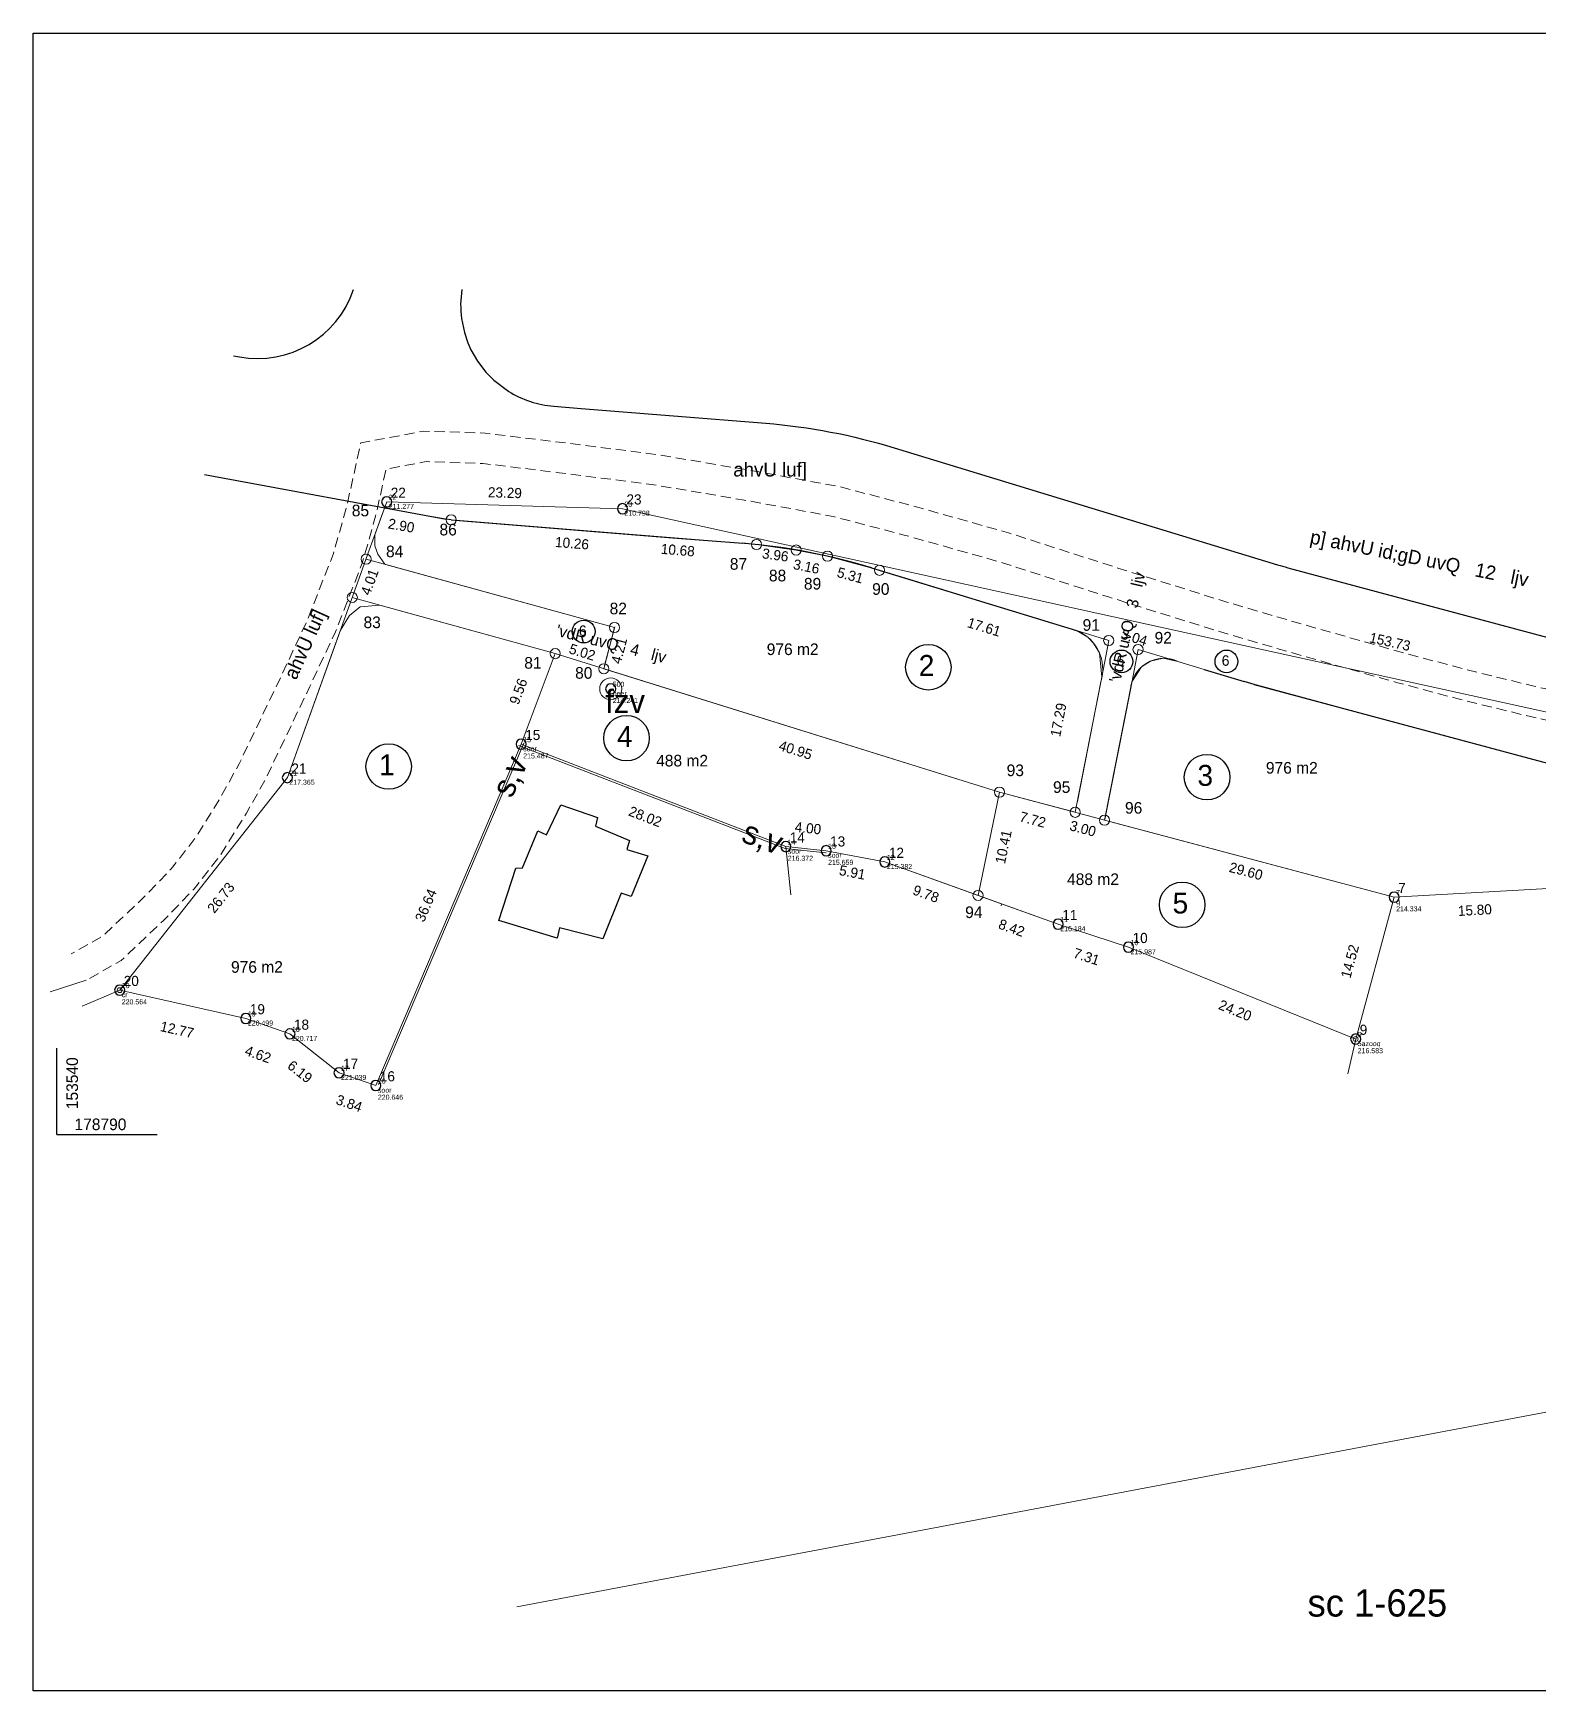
# Model space of a CAD drawing. Header units: metres. Extents: x 153538 to 153800, y 178735 to 178899.
# Drawn here: x 153537.7 to 153686.4, y 178735 to 178898.8 of the extents above; entities that cross this region are included whole.
import ezdxf

# ---------------------------------------------------------------- set-up
doc = ezdxf.new("R2010")
doc.units = ezdxf.units.M
doc.linetypes.add('HIDDEN', pattern=[0.375, 0.25, -0.125])
doc.layers.get('0').update_dxf_attribs({"linetype": 'CONTINUOUS'})
doc.layers.get('Defpoints').update_dxf_attribs({"linetype": 'CONTINUOUS'})
for name, color, linetype in [('1-roadprposed', 6, 'CONTINUOUS'), ('5azooq', 7, 'CONTINUOUS'), ('beer', 7, 'CONTINUOUS'), ('cr', 7, 'CONTINUOUS'), ('DIM', 12, 'CONTINUOUS'), ('DIMEN', 1, 'CONTINUOUS'), ('H1', 4, 'CONTINUOUS'), ('HATCH', 3, 'CONTINUOUS'), ('LAND', 7, 'CONTINUOUS'), ('Layer1', 4, 'CONTINUOUS'), ('Point_Names', 7, 'CONTINUOUS'), ('q', 7, 'CONTINUOUS'), ('soor', 7, 'CONTINUOUS'), ('TEXT', 6, 'CONTINUOUS')]:
    doc.layers.add(name, color=color, linetype=linetype)
doc.styles.add('ARAB4', font='arab4.shx')
doc.styles.add('MONOTEXT', font='txt')
doc.dimstyles.new('250', dxfattribs={"dimtxt": 1, "dimasz": 0.18, "dimexe": 0.18, "dimexo": 0.0625, "dimgap": 0.09, "dimtad": 0, "dimzin": 0, "dimdsep": 46, "dimtxsty": 'Standard', "dimcen": 0.09, "dimse1": 1, "dimse2": 1, "dimsd1": 1, "dimsd2": 1, "dimclrt": 2, "dimazin": 0, "dimtfac": 1, "dimtofl": 0, "dimtmove": 0, "dimatfit": 3, "dimfxl": 1, "dimtolj": 1, "dimtzin": 0, "dimarcsym": 0})

# ---------------------------------------------------------------- blocks, each defined once
blk = doc.blocks.new('CIRCLE', base_point=(100, 100))
at = {"color": 0}
for start, end in [(90, 270), (270, 90)]:
    blk.add_arc((100, 100), 100, start, end, dxfattribs=at)
at = {"flags": 1}
for tag in ['NAME', 'FEATURE_CODE']:
    blk.add_attdef(tag, (0, 0), '', height=1, dxfattribs=at)
blk = doc.blocks.new('*D4')
at = {"layer": 'Defpoints', "color": 0, "lineweight": 0, "transparency": 16777216}
for p in [(153672.1, 178813.43, 214.33), (153687.87, 178814.31, 214.33), (153672.2, 178811.71)]:
    blk.add_point(p, dxfattribs=at)
at = {"layer": 'DIM', "color": 2, "lineweight": 0, "transparency": 16777216, "insert": (153680.08, 178812.15), "char_height": 1, "attachment_point": 5, "rotation": 3.197}
blk.add_mtext('\\A1;15.80', dxfattribs=at)
blk = doc.blocks.new('*D5')
at = {"layer": 'Defpoints', "color": 0, "lineweight": 0, "transparency": 16777216}
for p in [(153643.17, 178819.79), (153643.5, 178821.04, 214.33), (153672.1, 178813.43, 214.33)]:
    blk.add_point(p, dxfattribs=at)
at = {"layer": 'DIM', "color": 2, "lineweight": 0, "transparency": 16777216, "insert": (153657.47, 178815.99), "char_height": 1, "attachment_point": 5, "rotation": 345.1051}
blk.add_mtext('\\A1;29.60', dxfattribs=at)
blk = doc.blocks.new('*D6')
at = {"layer": 'Defpoints', "color": 0, "lineweight": 0, "transparency": 16777216}
for p in [(153640.6, 178821.81), (153640.25, 178820.49), (153643.5, 178821.04, 214.33)]:
    blk.add_point(p, dxfattribs=at)
at = {"layer": 'DIM', "color": 2, "lineweight": 0, "transparency": 16777216, "insert": (153641.36, 178820.2), "char_height": 1, "attachment_point": 5, "rotation": 345.1051}
blk.add_mtext('\\A1;3.00', dxfattribs=at)
blk = doc.blocks.new('*D7')
at = {"layer": 'Defpoints', "color": 0, "lineweight": 0, "transparency": 16777216}
for p in [(153633.13, 178823.8), (153632.67, 178822.09), (153640.6, 178821.81)]:
    blk.add_point(p, dxfattribs=at)
at = {"layer": 'DIM', "color": 2, "lineweight": 0, "transparency": 16777216, "insert": (153636.41, 178821.09), "char_height": 1, "attachment_point": 5, "rotation": 345.1051}
blk.add_mtext('\\A1;7.72', dxfattribs=at)
blk = doc.blocks.new('*D8')
at = {"layer": 'Defpoints', "color": 0, "lineweight": 0, "transparency": 16777216}
for p in [(153645.87, 178808.48, 216.58), (153668.31, 178799.42, 216.58), (153667.62, 178797.71)]:
    blk.add_point(p, dxfattribs=at)
at = {"layer": 'DIM', "color": 2, "lineweight": 0, "transparency": 16777216, "insert": (153656.4, 178802.24), "char_height": 1, "attachment_point": 5, "rotation": 337.997}
blk.add_mtext('\\A1;24.20', dxfattribs=at)
blk = doc.blocks.new('*D9')
at = {"layer": 'Defpoints', "color": 0, "lineweight": 0, "transparency": 16777216}
for p in [(153672.1, 178813.43, 216.58), (153665.84, 178800.09), (153668.31, 178799.42, 216.58)]:
    blk.add_point(p, dxfattribs=at)
at = {"layer": 'DIM', "color": 2, "lineweight": 0, "transparency": 16777216, "insert": (153667.74, 178807.09), "char_height": 1, "attachment_point": 5, "rotation": 74.8402}
blk.add_mtext('\\A1;14.52', dxfattribs=at)
blk = doc.blocks.new('*D10')
at = {"layer": 'Defpoints', "color": 0, "lineweight": 0, "transparency": 16777216}
for p in [(153638.93, 178810.76, 216.58), (153638.25, 178808.69), (153645.87, 178808.48, 216.58)]:
    blk.add_point(p, dxfattribs=at)
at = {"layer": 'DIM', "color": 2, "lineweight": 0, "transparency": 16777216, "insert": (153641.72, 178807.55), "char_height": 1, "attachment_point": 5, "rotation": 341.8269}
blk.add_mtext('\\A1;7.31', dxfattribs=at)
blk = doc.blocks.new('*D11')
at = {"layer": 'Defpoints', "color": 0, "lineweight": 0, "transparency": 16777216}
for p in [(153631, 178813.61, 216.58), (153630.36, 178811.81), (153638.93, 178810.76, 216.58)]:
    blk.add_point(p, dxfattribs=at)
at = {"layer": 'DIM', "color": 2, "lineweight": 0, "transparency": 16777216, "insert": (153634.32, 178810.39), "char_height": 1, "attachment_point": 5, "rotation": 340.2702}
blk.add_mtext('\\A1;8.42', dxfattribs=at)
blk = doc.blocks.new('*D12')
at = {"layer": 'Defpoints', "color": 0, "lineweight": 0, "transparency": 16777216}
for p in [(153633.13, 178823.8, 216.58), (153631, 178813.61, 216.58), (153632.46, 178813.3)]:
    blk.add_point(p, dxfattribs=at)
at = {"layer": 'DIM', "color": 2, "lineweight": 0, "transparency": 16777216, "insert": (153633.52, 178818.4), "char_height": 1, "attachment_point": 5, "rotation": 78.2086}
blk.add_mtext('\\A1;10.41', dxfattribs=at)
blk = doc.blocks.new('*D13')
at = {"layer": 'Defpoints', "color": 0, "lineweight": 0, "transparency": 16777216}
for p in [(153621.8, 178816.91), (153621.26, 178815.4), (153631, 178813.61)]:
    blk.add_point(p, dxfattribs=at)
at = {"layer": 'DIM', "color": 2, "lineweight": 0, "transparency": 16777216, "insert": (153625.86, 178813.75), "char_height": 1, "attachment_point": 5, "rotation": 340.2702}
blk.add_mtext('\\A1;9.78', dxfattribs=at)
blk = doc.blocks.new('*D14')
at = {"layer": 'Defpoints', "color": 0, "lineweight": 0, "transparency": 16777216}
for p in [(153615.99, 178818.02), (153621.8, 178816.91), (153621.49, 178815.31)]:
    blk.add_point(p, dxfattribs=at)
at = {"layer": 'DIM', "color": 2, "lineweight": 0, "transparency": 16777216, "insert": (153618.59, 178815.87), "char_height": 1, "attachment_point": 5, "rotation": 349.1446}
blk.add_mtext('\\A1;5.91', dxfattribs=at)
blk = doc.blocks.new('*D15')
at = {"layer": 'Defpoints', "color": 0, "lineweight": 0, "transparency": 16777216}
for p in [(153612.21, 178820.44), (153612.01, 178818.42), (153615.99, 178818.02)]:
    blk.add_point(p, dxfattribs=at)
at = {"layer": 'DIM', "color": 2, "lineweight": 0, "transparency": 16777216, "insert": (153614.21, 178820.24), "char_height": 1, "attachment_point": 5, "rotation": 354.2426}
blk.add_mtext('\\A1;4.00', dxfattribs=at)
blk = doc.blocks.new('*D16')
at = {"layer": 'Defpoints', "color": 0, "lineweight": 0, "transparency": 16777216}
for p in [(153585.88, 178828.53), (153585.06, 178826.43), (153612.01, 178818.42)]:
    blk.add_point(p, dxfattribs=at)
at = {"layer": 'DIM', "color": 2, "lineweight": 0, "transparency": 16777216, "insert": (153598.13, 178821.38), "char_height": 1, "attachment_point": 5, "rotation": 338.8463}
blk.add_mtext('\\A1;28.02', dxfattribs=at)
blk = doc.blocks.new('*D17')
at = {"layer": 'Defpoints', "color": 0, "lineweight": 0, "transparency": 16777216}
for p in [(153594.04, 178835.99), (153633.13, 178823.8), (153632.53, 178821.86)]:
    blk.add_point(p, dxfattribs=at)
at = {"layer": 'DIM', "color": 2, "lineweight": 0, "transparency": 16777216, "insert": (153612.98, 178827.95), "char_height": 1, "attachment_point": 5, "rotation": 342.6796}
blk.add_mtext('\\A1;40.95', dxfattribs=at)
blk = doc.blocks.new('*D18')
at = {"layer": 'Defpoints', "color": 0, "lineweight": 0, "transparency": 16777216}
for p in [(153589.52, 178838.37), (153589.24, 178837.48), (153594.04, 178835.99)]:
    blk.add_point(p, dxfattribs=at)
at = {"layer": 'DIM', "color": 2, "lineweight": 0, "transparency": 16777216, "insert": (153591.91, 178837.62), "char_height": 1, "attachment_point": 5, "rotation": 342.7048}
blk.add_mtext('\\A1;5.02', dxfattribs=at)
blk = doc.blocks.new('*D19')
at = {"layer": 'Defpoints', "color": 0, "lineweight": 0, "transparency": 16777216}
for p in [(153595.1, 178840.06), (153594.04, 178835.99), (153595.02, 178835.73)]:
    blk.add_point(p, dxfattribs=at)
at = {"layer": 'DIM', "color": 2, "lineweight": 0, "transparency": 16777216, "insert": (153595.55, 178837.77), "char_height": 1, "attachment_point": 5, "rotation": 75.3538}
blk.add_mtext('\\A1;4.21', dxfattribs=at)
blk = doc.blocks.new('*D21')
at = {"layer": 'Defpoints', "color": 0, "lineweight": 0, "transparency": 16777216}
for p in [(153570.55, 178846.81, 220.56), (153569.19, 178843.04, 220.56), (153570.23, 178842.66)]:
    blk.add_point(p, dxfattribs=at)
at = {"layer": 'DIM', "color": 2, "lineweight": 0, "transparency": 16777216, "insert": (153570.91, 178844.55), "char_height": 1, "attachment_point": 5, "rotation": 70.1871}
blk.add_mtext('\\A1;4.01', dxfattribs=at)
blk = doc.blocks.new('*D24')
at = {"layer": 'Defpoints', "color": 0, "lineweight": 0, "transparency": 16777216}
for p in [(153589.24, 178837.48), (153583.91, 178829.27), (153585.88, 178828.53)]:
    blk.add_point(p, dxfattribs=at)
at = {"layer": 'DIM', "color": 2, "lineweight": 0, "transparency": 16777216, "insert": (153585.6, 178833.75), "char_height": 1, "attachment_point": 5, "rotation": 69.3913}
blk.add_mtext('\\A1;9.56', dxfattribs=at)
blk = doc.blocks.new('*D25')
at = {"layer": 'Defpoints', "color": 0, "lineweight": 0, "transparency": 16777216}
for p in [(153585.88, 178828.53, 220.56), (153569.29, 178795.77), (153571.52, 178794.82, 220.56)]:
    blk.add_point(p, dxfattribs=at)
at = {"layer": 'DIM', "color": 2, "lineweight": 0, "transparency": 16777216, "insert": (153576.47, 178812.62), "char_height": 1, "attachment_point": 5, "rotation": 66.928}
blk.add_mtext('\\A1;36.64', dxfattribs=at)
blk = doc.blocks.new('*D26')
at = {"layer": 'Defpoints', "color": 0, "lineweight": 0, "transparency": 16777216}
for p in [(153567.88, 178796.07, 220.56), (153567.06, 178793.69), (153571.52, 178794.82, 220.56)]:
    blk.add_point(p, dxfattribs=at)
at = {"layer": 'DIM', "color": 2, "lineweight": 0, "transparency": 16777216, "insert": (153568.88, 178793.06), "char_height": 1, "attachment_point": 5, "rotation": 340.9883}
blk.add_mtext('\\A1;3.84', dxfattribs=at)
blk = doc.blocks.new('*D27')
at = {"layer": 'Defpoints', "color": 0, "lineweight": 0, "transparency": 16777216}
for p in [(153563.03, 178799.92, 220.56), (153561.6, 178798.12), (153567.88, 178796.07, 220.56)]:
    blk.add_point(p, dxfattribs=at)
at = {"layer": 'DIM', "color": 2, "lineweight": 0, "transparency": 16777216, "insert": (153564.02, 178796.19), "char_height": 1, "attachment_point": 5, "rotation": 321.5422}
blk.add_mtext('\\A1;6.19', dxfattribs=at)
blk = doc.blocks.new('*D28')
at = {"layer": 'Defpoints', "color": 0, "lineweight": 0, "transparency": 16777216}
for p in [(153558.68, 178801.45, 220.56), (153563.03, 178799.92, 220.56), (153562.06, 178797.14)]:
    blk.add_point(p, dxfattribs=at)
at = {"layer": 'DIM', "color": 2, "lineweight": 0, "transparency": 16777216, "insert": (153559.88, 178797.9), "char_height": 1, "attachment_point": 5, "rotation": 340.7264}
blk.add_mtext('\\A1;4.62', dxfattribs=at)
blk = doc.blocks.new('*D29')
at = {"layer": 'Defpoints', "color": 0, "lineweight": 0, "transparency": 16777216}
for p in [(153546.22, 178804.24, 220.56), (153545.66, 178801.74), (153558.68, 178801.45, 220.56)]:
    blk.add_point(p, dxfattribs=at)
at = {"layer": 'DIM', "color": 2, "lineweight": 0, "transparency": 16777216, "insert": (153551.89, 178800.34), "char_height": 1, "attachment_point": 5, "rotation": 347.354}
blk.add_mtext('\\A1;12.77', dxfattribs=at)
blk = doc.blocks.new('*D30')
at = {"layer": 'Defpoints', "color": 0, "lineweight": 0, "transparency": 16777216}
for p in [(153562.78, 178825.23, 220.56), (153546.22, 178804.24, 220.56), (153547.94, 178802.89)]:
    blk.add_point(p, dxfattribs=at)
at = {"layer": 'DIM', "color": 2, "lineweight": 0, "transparency": 16777216, "insert": (153556.22, 178813.38), "char_height": 1, "attachment_point": 5, "rotation": 51.7297}
blk.add_mtext('\\A1;26.73', dxfattribs=at)
blk = doc.blocks.new('*D31')
at = {"layer": 'Defpoints', "color": 0, "lineweight": 0, "transparency": 16777216}
for p in [(153576.1, 178851.2), (153578.72, 178849.3), (153578.96, 178850.7)]:
    blk.add_point(p, dxfattribs=at)
at = {"layer": 'DIM', "color": 2, "lineweight": 0, "transparency": 16777216, "insert": (153574.03, 178850.12), "char_height": 1, "attachment_point": 5, "rotation": 350.0129}
blk.add_mtext('\\A1;2.90', dxfattribs=at)
blk = doc.blocks.new('*D32')
at = {"layer": 'Defpoints', "color": 0, "lineweight": 0, "transparency": 16777216}
for p in [(153585.9, 178850.14), (153596.12, 178849.31), (153596.01, 178847.97)]:
    blk.add_point(p, dxfattribs=at)
at = {"layer": 'DIM', "color": 2, "lineweight": 0, "transparency": 16777216, "insert": (153590.9, 178848.38), "char_height": 1, "attachment_point": 5, "rotation": 355.3944}
blk.add_mtext('\\A1;10.26', dxfattribs=at)
blk = doc.blocks.new('*D33')
at = {"layer": 'Defpoints', "color": 0, "lineweight": 0, "transparency": 16777216}
for p in [(153623.87, 178844.92), (153640.71, 178839.78), (153640.03, 178837.52)]:
    blk.add_point(p, dxfattribs=at)
at = {"layer": 'DIM', "color": 2, "lineweight": 0, "transparency": 16777216, "insert": (153631.6, 178840.1), "char_height": 1, "attachment_point": 5, "rotation": 343.0282}
blk.add_mtext('\\A1;17.61', dxfattribs=at)
blk = doc.blocks.new('*D34')
at = {"layer": 'Defpoints', "color": 0, "lineweight": 0, "transparency": 16777216}
for p in [(153616.14, 178847.1), (153620.94, 178844.51), (153621.26, 178845.71)]:
    blk.add_point(p, dxfattribs=at)
at = {"layer": 'DIM', "color": 2, "lineweight": 0, "transparency": 16777216, "insert": (153618.38, 178845.21), "char_height": 1, "attachment_point": 5, "rotation": 344.8314}
blk.add_mtext('\\A1;5.31', dxfattribs=at)
blk = doc.blocks.new('*D35')
at = {"layer": 'Defpoints', "color": 0, "lineweight": 0, "transparency": 16777216}
for p in [(153613.04, 178847.71), (153616.14, 178847.1), (153615.87, 178845.72)]:
    blk.add_point(p, dxfattribs=at)
at = {"layer": 'DIM', "color": 2, "lineweight": 0, "transparency": 16777216, "insert": (153614.05, 178846.08), "char_height": 1, "attachment_point": 5, "rotation": 348.8112}
blk.add_mtext('\\A1;3.16', dxfattribs=at)
blk = doc.blocks.new('*D36')
at = {"layer": 'Defpoints', "color": 0, "lineweight": 0, "transparency": 16777216}
for p in [(153596.12, 178849.31), (153596.03, 178848.13), (153606.76, 178848.46)]:
    blk.add_point(p, dxfattribs=at)
at = {"layer": 'DIM', "color": 2, "lineweight": 0, "transparency": 16777216, "insert": (153601.35, 178847.7), "char_height": 1, "attachment_point": 5, "rotation": 355.3944}
blk.add_mtext('\\A1;10.68', dxfattribs=at)
blk = doc.blocks.new('*D37')
at = {"layer": 'Defpoints', "color": 0, "lineweight": 0, "transparency": 16777216}
for p in [(153609.12, 178848.25), (153613.04, 178847.71), (153612.94, 178846.95)]:
    blk.add_point(p, dxfattribs=at)
at = {"layer": 'DIM', "color": 2, "lineweight": 0, "transparency": 16777216, "insert": (153610.98, 178847.22), "char_height": 1, "attachment_point": 5, "rotation": 352.212}
blk.add_mtext('\\A1;3.96', dxfattribs=at)
blk = doc.blocks.new('*D38')
at = {"layer": 'Defpoints', "color": 0, "lineweight": 0, "transparency": 16777216}
for p in [(153644.21, 178839.76), (153643.91, 178838.78), (153646.81, 178837.88)]:
    blk.add_point(p, dxfattribs=at)
at = {"layer": 'DIM', "color": 2, "lineweight": 0, "transparency": 16777216, "insert": (153646.43, 178839.07), "char_height": 1, "attachment_point": 5, "rotation": 342.814}
blk.add_mtext('\\A1;3.04', dxfattribs=at)
blk = doc.blocks.new('*D40')
at = {"layer": 'Defpoints', "color": 0, "lineweight": 0, "transparency": 16777216}
for p in [(153640.61, 178839.42), (153643.91, 178838.78), (153640.6, 178821.81)]:
    blk.add_point(p, dxfattribs=at)
at = {"layer": 'DIM', "color": 2, "lineweight": 0, "transparency": 16777216, "insert": (153638.95, 178830.94), "char_height": 1, "attachment_point": 5, "rotation": 78.9474}
blk.add_mtext('\\A1;17.29', dxfattribs=at)
blk = doc.blocks.new('*D45')
at = {"layer": 'Defpoints', "color": 0, "lineweight": 0, "transparency": 16777216}
for p in [(153596.62, 178855.16), (153595.88, 178851.8, 210.8), (153746.02, 178818.77, 210.95)]:
    blk.add_point(p, dxfattribs=at)
at = {"layer": 'DIM', "color": 2, "lineweight": 0, "transparency": 16777216, "insert": (153671.69, 178838.65), "char_height": 1, "attachment_point": 5, "rotation": 347.5952}
blk.add_mtext('\\A1;153.73', dxfattribs=at)
blk = doc.blocks.new('*D46')
at = {"layer": 'Defpoints', "color": 0, "lineweight": 0, "transparency": 16777216}
for p in [(153572.59, 178852.47, 211.28), (153572.63, 178853.7), (153595.88, 178851.8, 210.8)]:
    blk.add_point(p, dxfattribs=at)
at = {"layer": 'DIM', "color": 2, "lineweight": 0, "transparency": 16777216, "insert": (153584.27, 178853.37), "char_height": 1, "attachment_point": 5, "rotation": 358.3413}
blk.add_mtext('\\A1;23.29', dxfattribs=at)

msp = doc.modelspace()

# ---------------------------------------------------------------- linework, layer by layer
for q in [(153540, 178798.531), (153549.929, 178790)]:
    msp.add_line((153540, 178790), q)
msp.add_lwpolyline([(153537.668, 178898.762), (153773.509, 178898.762), (153773.509, 178735.042), (153537.668, 178735.042)], close=True)
at = {"layer": '1-roadprposed'}
for p, q in [((153557.467, 178866.898), (153558.04, 178866.793)), ((153554.608, 178855.188), (153578.453, 178850.764)), ((153578.963, 178850.696), (153578.453, 178850.764)), ((153578.963, 178850.696), (153592.69, 178849.59)), ((153592.69, 178849.59), (153600.841, 178848.934)), ((153600.841, 178848.934), (153607.772, 178848.375)), ((153620.468, 178845.956), (153640.713, 178839.778)), ((153653.355, 178835.919), (153657.292, 178834.718)), ((153658.284, 178834.434), (153657.292, 178834.718)), ((153658.284, 178834.434), (153755.539, 178808.369))]:
    msp.add_line(p, q, dxfattribs=at)
msp.add_lwpolyline([(153580.018, 178873.445, 0.0721068), (153579.982, 178870.576), (153580.261, 178869.21), (153580.613, 178868.168), (153580.91, 178867.498), (153581.549, 178866.379), (153582.377, 178865.294), (153583.178, 178864.479), (153583.178, 178864.479), (153584.644, 178863.377, 0.1186803), (153589.093, 178861.919), (153591.816, 178861.7), (153610.031, 178860.232, -0.0540101), (153622.727, 178857.813), (153660.598, 178846.255, 0.0085921), (153661.589, 178845.971), (153749.715, 178822.354, 0.2515621), (153758.927, 178824.521)], format="xyb", dxfattribs=at)
for centre, radius, start, end in [((153559.842, 178876.629), 10, 259.61376, 341.44333), ((153602.954, 178788.569), 60, 73.02817, 85.39436)]:
    msp.add_arc(centre, radius, start, end, dxfattribs=at)
at = {"layer": 'DIM', "color": 3, "lineweight": 0}
msp.add_line((153700, 178765), (153585.43, 178743.332), dxfattribs=at)
for centre in [(153578.963, 178850.696), (153609.116, 178848.252), (153613.044, 178847.715), (153616.141, 178847.102), (153621.262, 178845.714)]:
    msp.add_circle(centre, 0.5, dxfattribs=at)
at = {"layer": 'DIMEN', "color": 5, "lineweight": 0, "elevation": 220.564, "flags": 128}
msp.add_lwpolyline([(153586.135, 178828.652), (153586.062, 178828.459), (153571.773, 178794.914)], dxfattribs=at)
at = {"layer": 'DIMEN', "color": 5, "lineweight": 0, "flags": 128}
msp.add_lwpolyline([(153615.986, 178817.817), (153615.966, 178817.821), (153611.963, 178818.225), (153585.616, 178828.42)], dxfattribs=at)
at = {"layer": 'H1', "color": 0}
for centre, radius in [((153592.047, 178839.662), 1.124), ((153626.095, 178836.134), 2.248), ((153645.169, 178836.709), 1.124), ((153655.544, 178836.709), 1.124), ((153596.285, 178829.13), 2.248), ((153572.787, 178826.328), 2.248), ((153653.625, 178825.277), 2.248), ((153651.17, 178812.669), 2.248)]:
    msp.add_circle(centre, radius, dxfattribs=at)
at = {"layer": 'HATCH', "color": 3, "lineweight": 0}
for p, q in [((153569.884, 178844.95, 3.909), (153570.743, 178847.337, 220.564)), ((153595.1, 178840.06, 220.564), (153570.553, 178846.808, 220.564)), ((153568.524, 178841.175, 1.443), (153569.884, 178844.95, 3.909)), ((153589.241, 178837.481, 220.564), (153569.194, 178843.035, 220.564)), ((153568.524, 178841.175, 1.443), (153567.416, 178838.1, 28.742)), ((153594.12, 178836.296), (153595.118, 178840.127)), ((153643.91, 178838.78), (153640.713, 178839.778)), ((153643.248, 178835.15), (153643.91, 178838.78)), ((153646.062, 178833.903), (153646.81, 178837.883)), ((153653.355, 178835.919), (153646.81, 178837.883)), ((153643.128, 178834.681), (153640.825, 178822.864, 469.706)), ((153646.062, 178833.903), (153643.514, 178821.113, 216.583)), ((153585.876, 178828.533, 220.564), (153585.876, 178828.533)), ((153672.103, 178813.43, 214.334), (153643.499, 178821.038, 214.334)), ((153612.01, 178818.421, 216.372), (153612.5, 178813.67)), ((153633.329, 178812.771), (153633.284, 178812.566)), ((153645.871, 178808.484, 215.987), (153638.926, 178810.764, 216.184)), ((153542.921, 178805.216, 211.348), (153539.361, 178804.065)), ((153546.22, 178804.242, 220.564), (153542.522, 178802.664)), ((153668.306, 178799.418, 216.583), (153667.515, 178795.981))]:
    msp.add_line(p, q, dxfattribs=at)
at = {"layer": 'HATCH', "color": 2, "linetype": 'HIDDEN', "lineweight": 0, "ltscale": 4, "elevation": 211.348, "flags": 128}
for points in [[(153758.697, 178817.245), (153752.22, 178820.729), (153746.644, 178823.188), (153743.982, 178823.938), (153731.877, 178826.003), (153707.215, 178830.027), (153699.165, 178831.46), (153693.519, 178832.581), (153685.759, 178834.303), (153679.046, 178835.955), (153673.101, 178837.539), (153662.562, 178840.525), (153655.589, 178842.57), (153644.798, 178845.937), (153634.001, 178849.415), (153624.622, 178852.059), (153617.332, 178853.961), (153608.418, 178855.603), (153599.188, 178857.157), (153589.995, 178858.325), (153582.312, 178859.26), (153576.255, 178859.454), (153570.028, 178858.293), (153568.687, 178852.201), (153567.334, 178847.369), (153564.769, 178840.812), (153562.249, 178835.439), (153558.015, 178826.593), (153556.16, 178823.245), (153553.809, 178819.457), (153551.309, 178816.215), (153548.45, 178813.275), (153544.57, 178809.606), (153541.437, 178807.823)], [(153757.275, 178814.603), (153750.902, 178818.032), (153745.628, 178820.358), (153743.321, 178821.007), (153731.383, 178823.044), (153706.71, 178827.07), (153698.61, 178828.511), (153692.902, 178829.645), (153685.075, 178831.382), (153678.301, 178833.049), (153672.305, 178834.646), (153661.731, 178837.643), (153654.721, 178839.699), (153643.892, 178843.077), (153633.134, 178846.543), (153623.837, 178849.164), (153616.68, 178851.03), (153607.897, 178852.648), (153598.75, 178854.189), (153589.625, 178855.348), (153582.082, 178856.266), (153576.485, 178856.446), (153572.531, 178855.708), (153571.599, 178851.474), (153570.182, 178846.416), (153567.527, 178839.628), (153564.96, 178834.155), (153560.682, 178825.218), (153558.748, 178821.726), (153556.278, 178817.746), (153553.58, 178814.247), (153550.557, 178811.138), (153546.369, 178807.177), (153542.921, 178805.216)]]:
    msp.add_lwpolyline(points, dxfattribs=at)
at = {"layer": 'HATCH', "color": 0, "lineweight": 0, "flags": 128}
msp.add_lwpolyline([(153633.13, 178823.796), (153640.595, 178821.811), (153643.248, 178835.15), (153642.988, 178837.571), (153642.412, 178838.527), (153641.851, 178839.1), (153640.713, 178839.778), (153623.866, 178844.919), (153621.262, 178845.714), (153616.141, 178847.102), (153613.044, 178847.715), (153609.116, 178848.252), (153606.761, 178848.457), (153596.121, 178849.314), (153585.897, 178850.138), (153580.255, 178850.592), (153578.963, 178850.696), (153576.103, 178851.2), (153573.973, 178851.595), (153572.391, 178851.911), (153572.116, 178851.147), (153571.719, 178850.045), (153571.419, 178849.213), (153571.434, 178848.124), (153571.713, 178847.321), (153572.393, 178846.302), (153572.853, 178846.176), (153595.1, 178840.06), (153594.036, 178835.988), (153633.13, 178823.796)], dxfattribs=at)
for points, elevation in [([(153571.516, 178794.821), (153567.882, 178796.073), (153563.034, 178799.923), (153558.677, 178801.447), (153546.22, 178804.242), (153562.779, 178825.231), (153568.024, 178839.79), (153568.916, 178841.258), (153569.966, 178842.104), (153571.904, 178842.284), (153589.241, 178837.481), (153585.876, 178828.533)], 220.564), ([(153672.103, 178813.43), (153687.875, 178814.311), (153694.023, 178813.801), (153708.059, 178814.264), (153735.363, 178813.202), (153738.004, 178813.069), (153726.72, 178816.093), (153716.835, 178818.742), (153703.645, 178822.277), (153688.815, 178826.251), (153677.329, 178829.329), (153668.472, 178831.703), (153657.292, 178834.718), (153653.355, 178835.919), (153650.751, 178836.714), (153649.302, 178837.023), (153648.046, 178836.751), (153647.15, 178836.177), (153646.208, 178834.708), (153643.499, 178821.038)], 214.334), ([(153668.306, 178799.418), (153645.871, 178808.484), (153638.926, 178810.764), (153631.003, 178813.606), (153633.13, 178823.796), (153633.13, 178823.796), (153672.103, 178813.43)], 216.583)]:
    msp.add_lwpolyline(points, close=True, dxfattribs=dict(at, elevation=elevation))
msp.add_lwpolyline([(153633.13, 178823.796), (153631.003, 178813.606), (153621.8, 178816.906), (153615.994, 178818.019), (153612.01, 178818.421), (153585.876, 178828.533), (153589.241, 178837.481), (153633.13, 178823.796)], close=True, dxfattribs=at)
at = {"layer": 'HATCH', "color": 3, "lineweight": 0}
for centre, radius in [((153570.553, 178846.808, 220.564), 0.5), ((153569.194, 178843.035, 220.564), 0.5), ((153595.1, 178840.06), 0.5), ((153589.241, 178837.481), 0.5), ((153643.91, 178838.78), 0.5), ((153646.81, 178837.883), 0.5), ((153594.036, 178835.988), 0.5), ((153594.72, 178834.002, 214.241), 1.085), ((153633.13, 178823.796), 0.5), ((153640.595, 178821.811), 0.5), ((153643.499, 178821.038, 214.334), 0.5), ((153631.003, 178813.606), 0.5), ((153546.22, 178804.242, 220.564), 0.242), ((153668.306, 178799.418, 216.583), 0.242)]:
    msp.add_circle(centre, radius, dxfattribs=at)
for centre, radius, start, end in [((153639.197, 178835.939), 4.127, 342.2605, 68.4526), ((153649.357, 178833.724), 3.299, 64.99827, 176.89283)]:
    msp.add_arc(centre, radius, start, end, dxfattribs=at)
at = {"layer": 'Layer1', "color": 1, "lineweight": 0, "elevation": 220.564, "flags": 128}
msp.add_lwpolyline([(153570.743, 178847.337), (153572.593, 178852.471), (153595.877, 178851.797), (153746.019, 178818.773), (153747.582, 178817.169), (153747.122, 178812.464), (153738.004, 178813.069)], dxfattribs=at)
at = {"layer": 'Layer1', "color": 0, "lineweight": 0, "elevation": 220.564, "flags": 128}
msp.add_lwpolyline([(153638.926, 178810.764), (153621.8, 178816.906), (153615.994, 178818.019), (153612.01, 178818.421), (153585.876, 178828.533), (153571.516, 178794.821), (153567.882, 178796.073), (153563.034, 178799.923), (153558.677, 178801.447), (153546.22, 178804.242), (153562.779, 178825.231), (153567.416, 178838.1)], dxfattribs=at)
at = {"layer": 'TEXT'}
msp.add_lwpolyline([(153583.66, 178811.13), (153585.36, 178816.28), (153586.01, 178816.31), (153587.52, 178819.97), (153588.37, 178819.6), (153589.78, 178822.54), (153593.4, 178821.29), (153593.21, 178820.44), (153596.57, 178819.01), (153596.3, 178818.14), (153598.38, 178817.5), (153596.75, 178813.49), (153595.75, 178813.84), (153593.95, 178809.33), (153589.66, 178810.39), (153589.42, 178809.37), (153583.66, 178811.13)], close=True, dxfattribs=at)

# ---------------------------------------------------------------- block references
at = {"color": 31}
ref = msp.add_blockref('CIRCLE', (153572.593, 178852.471, 211.277), dxfattribs=dict(at, xscale=0.005, yscale=0.005, zscale=0.005))
ref.add_attrib('NAME', '22', (153572.793, 178852.671, 211.277), dxfattribs={"height": 0.5})
ref.add_attrib('ELEVATION', '211.277', (153572.793, 178851.771, 211.277), dxfattribs={"height": 0.5})
ref = msp.add_blockref('CIRCLE', (153595.877, 178851.797, 210.798), dxfattribs=dict(at, xscale=0.005, yscale=0.005, zscale=0.005))
ref.add_attrib('NAME', '23', (153596.077, 178851.997, 210.798), dxfattribs={"height": 0.5})
ref.add_attrib('ELEVATION', '210.798', (153596.077, 178851.097, 210.798), dxfattribs={"height": 0.5})
ref = msp.add_blockref('CIRCLE', (153562.779, 178825.231, 217.365), dxfattribs=dict(at, xscale=0.005, yscale=0.005, zscale=0.005))
ref.add_attrib('NAME', '21', (153562.979, 178825.431, 217.365), dxfattribs={"height": 0.5})
ref.add_attrib('ELEVATION', '217.365', (153562.979, 178824.531, 217.365), dxfattribs={"height": 0.5})
ref = msp.add_blockref('CIRCLE', (153621.8, 178816.906, 215.382), dxfattribs=dict(at, xscale=0.005, yscale=0.005, zscale=0.005))
ref.add_attrib('NAME', '12', (153622, 178817.106, 215.382), dxfattribs={"height": 0.5})
ref.add_attrib('ELEVATION', '215.382', (153622, 178816.206, 215.382), dxfattribs={"height": 0.5})
ref = msp.add_blockref('CIRCLE', (153638.926, 178810.764, 216.184), dxfattribs=dict(at, xscale=0.005, yscale=0.005, zscale=0.005))
ref.add_attrib('NAME', '11', (153639.126, 178810.964, 216.184), dxfattribs={"height": 0.5})
ref.add_attrib('ELEVATION', '216.184', (153639.126, 178810.064, 216.184), dxfattribs={"height": 0.5})
ref = msp.add_blockref('CIRCLE', (153645.871, 178808.484, 215.987), dxfattribs=dict(at, xscale=0.005, yscale=0.005, zscale=0.005))
ref.add_attrib('NAME', '10', (153646.071, 178808.684, 215.987), dxfattribs={"height": 0.5})
ref.add_attrib('ELEVATION', '215.987', (153646.071, 178807.784, 215.987), dxfattribs={"height": 0.5})
ref = msp.add_blockref('CIRCLE', (153558.677, 178801.447, 220.499), dxfattribs=dict(at, xscale=0.005, yscale=0.005, zscale=0.005))
ref.add_attrib('NAME', '19', (153558.877, 178801.647, 220.499), dxfattribs={"height": 0.5})
ref.add_attrib('ELEVATION', '220.499', (153558.877, 178800.747, 220.499), dxfattribs={"height": 0.5})
ref = msp.add_blockref('CIRCLE', (153563.034, 178799.923, 220.717), dxfattribs=dict(at, xscale=0.005, yscale=0.005, zscale=0.005))
ref.add_attrib('NAME', '18', (153563.234, 178800.123, 220.717), dxfattribs={"height": 0.5})
ref.add_attrib('ELEVATION', '220.717', (153563.234, 178799.223, 220.717), dxfattribs={"height": 0.5})
ref = msp.add_blockref('CIRCLE', (153567.882, 178796.073, 221.039), dxfattribs=dict(at, xscale=0.005, yscale=0.005, zscale=0.005))
ref.add_attrib('NAME', '17', (153568.082, 178796.273, 221.039), dxfattribs={"height": 0.5})
ref.add_attrib('ELEVATION', '221.039', (153568.082, 178795.373, 221.039), dxfattribs={"height": 0.5})
at = {"layer": '5azooq', "color": 3}
ref = msp.add_blockref('CIRCLE', (153668.306, 178799.418, 216.583), dxfattribs=dict(at, xscale=0.005, yscale=0.005, zscale=0.005))
ref.add_attrib('NAME', '9', (153668.506, 178799.618, 216.583), dxfattribs={"layer": '0', "height": 0.5})
ref.add_attrib('FEATURE_CODE', '5azooq', (153668.506, 178798.718, 216.583), dxfattribs={"layer": '0', "height": 0.5})
ref.add_attrib('ELEVATION', '216.583', (153668.506, 178798.018, 216.583), dxfattribs={"layer": '0', "height": 0.5})
at = {"layer": 'beer', "color": 31}
ref = msp.add_blockref('CIRCLE', (153594.72, 178834.002, 214.241), dxfattribs=dict(at, xscale=0.005, yscale=0.005, zscale=0.005))
ref.add_attrib('NAME', '500', (153594.92, 178834.202, 214.241), dxfattribs={"layer": '0', "height": 0.5})
ref.add_attrib('FEATURE_CODE', 'beer', (153594.92, 178833.302, 214.241), dxfattribs={"layer": '0', "height": 0.5})
ref.add_attrib('ELEVATION', '214.241', (153594.92, 178832.602, 214.241), dxfattribs={"layer": '0', "height": 0.5})
at = {"layer": 'cr', "color": 3}
ref = msp.add_blockref('CIRCLE', (153546.22, 178804.242, 220.564), dxfattribs=dict(at, xscale=0.005, yscale=0.005, zscale=0.005))
ref.add_attrib('NAME', '20', (153546.42, 178804.442, 220.564), dxfattribs={"layer": '0', "height": 0.5})
ref.add_attrib('FEATURE_CODE', 'cr', (153546.42, 178803.542, 220.564), dxfattribs={"layer": '0', "height": 0.5})
ref.add_attrib('ELEVATION', '220.564', (153546.42, 178802.842, 220.564), dxfattribs={"layer": '0', "height": 0.5})
at = {"layer": 'q', "color": 31}
ref = msp.add_blockref('CIRCLE', (153672.103, 178813.43, 214.334), dxfattribs=dict(at, xscale=0.005, yscale=0.005, zscale=0.005))
ref.add_attrib('NAME', '7', (153672.303, 178813.63, 214.334), dxfattribs={"layer": '0', "height": 0.5})
ref.add_attrib('FEATURE_CODE', 'q', (153672.303, 178812.73, 214.334), dxfattribs={"layer": '0', "height": 0.5})
ref.add_attrib('ELEVATION', '214.334', (153672.303, 178812.03, 214.334), dxfattribs={"layer": '0', "height": 0.5})
at = {"layer": 'soor', "color": 4}
ref = msp.add_blockref('CIRCLE', (153585.876, 178828.533, 220.564), dxfattribs=dict(at, xscale=0.005000000000000004, yscale=0.005000000000000004, zscale=0.005000000000000004))
ref.add_attrib('NAME', '15', (153586.076, 178828.733, 220.564), dxfattribs={"layer": '0', "height": 0.5})
ref.add_attrib('FEATURE_CODE', 'soor', (153586.076, 178827.833, 220.564), dxfattribs={"layer": '0', "height": 0.5})
ref.add_attrib('ELEVATION', '215.487', (153586.076, 178827.133, 220.564), dxfattribs={"layer": '0', "height": 0.5})
at = {"layer": 'soor', "color": 31}
ref = msp.add_blockref('CIRCLE', (153612.01, 178818.421, 216.372), dxfattribs=dict(at, xscale=0.005, yscale=0.005, zscale=0.005))
ref.add_attrib('NAME', '14', (153612.21, 178818.621, 216.372), dxfattribs={"layer": '0', "height": 0.5})
ref.add_attrib('FEATURE_CODE', 'soor', (153612.21, 178817.721, 216.372), dxfattribs={"layer": '0', "height": 0.5})
ref.add_attrib('ELEVATION', '216.372', (153612.21, 178817.021, 216.372), dxfattribs={"layer": '0', "height": 0.5})
ref = msp.add_blockref('CIRCLE', (153615.994, 178818.019, 215.659), dxfattribs=dict(at, xscale=0.005, yscale=0.005, zscale=0.005))
ref.add_attrib('NAME', '13', (153616.194, 178818.219, 215.659), dxfattribs={"layer": '0', "height": 0.5})
ref.add_attrib('FEATURE_CODE', 'soor', (153616.194, 178817.319, 215.659), dxfattribs={"layer": '0', "height": 0.5})
ref.add_attrib('ELEVATION', '215.659', (153616.194, 178816.619, 215.659), dxfattribs={"layer": '0', "height": 0.5})
ref = msp.add_blockref('CIRCLE', (153571.516, 178794.821, 220.646), dxfattribs=dict(at, xscale=0.005, yscale=0.005, zscale=0.005))
ref.add_attrib('NAME', '16', (153571.716, 178795.021, 220.646), dxfattribs={"layer": '0', "height": 0.5})
ref.add_attrib('FEATURE_CODE', 'soor', (153571.716, 178794.121, 220.646), dxfattribs={"layer": '0', "height": 0.5})
ref.add_attrib('ELEVATION', '220.646', (153571.716, 178793.421, 220.646), dxfattribs={"layer": '0', "height": 0.5})

# ---------------------------------------------------------------- texts
at = {"layer": 'LAND', "color": 0, "ltscale": 0.18}
for s, height, p in [('6', 1.034, (153591.573, 178839.234)), ('2', 2.069, (153625.148, 178835.278)), ('6', 1.034, (153644.696, 178836.281)), ('6', 1.034, (153655.071, 178836.281)), ('4', 2.069, (153595.338, 178828.274)), ('1', 2.069, (153571.841, 178825.472)), ('3', 2.069, (153652.679, 178824.421)), ('5', 2.069, (153650.224, 178811.813)), ('sc 1-625', 2.6891, (153663.55, 178742.378))]:
    msp.add_text(s, height=height, dxfattribs=at).set_placement(p)
at = {"layer": 'Point_Names', "color": 4, "char_height": 1, "attachment_point": 7, "style": 'MONOTEXT'}
for s, insert, width in [('22', (153572.993, 178852.871, 211.277), 2), ('23', (153596.277, 178852.197, 210.798), 2), ('15', (153586.276, 178828.933, 220.564), 2), ('21', (153563.179, 178825.631, 217.365), 2), ('14', (153612.41, 178818.821, 216.372), 2), ('13', (153616.394, 178818.419, 215.659), 2), ('12', (153622.2, 178817.306, 215.382), 2), ('7', (153672.503, 178813.83, 214.334), 1), ('11', (153639.326, 178811.164, 216.184), 2), ('10', (153646.271, 178808.884, 215.987), 2), ('20', (153546.62, 178804.642, 220.564), 2), ('19', (153559.077, 178801.847, 220.499), 2), ('18', (153563.434, 178800.323, 220.717), 2), ('9', (153668.706, 178799.818, 216.583), 1), ('17', (153568.282, 178796.473, 221.039), 2), ('16', (153571.916, 178795.221, 220.646), 2)]:
    msp.add_mtext(s, dxfattribs=dict(at, insert=insert, width=width))
at = {"layer": 'TEXT', "style": 'ARAB4'}
for s, height, p in [('ahvU luf]', 1.379, (153606.825, 178854.971)), ('fzv', 2.2984, (153594.172, 178831.622))]:
    msp.add_text(s, height=height, dxfattribs=at).set_placement(p)
at = {"layer": 'TEXT'}
for s, p in [('85', (153569.141, 178851.042)), ('86', (153577.806, 178849.155)), ('84', (153572.525, 178847.004)), ('87', (153606.485, 178845.764)), ('88', (153610.346, 178844.613)), ('89', (153613.804, 178843.808)), ('90', (153620.546, 178843.29)), ('83', (153570.302, 178839.997)), ('82', (153594.612, 178841.361)), ('91', (153641.335, 178839.738)), ('92', (153648.444, 178838.476)), ('976 m2', (153610.129, 178837.34)), ('81', (153586.181, 178835.993)), ('80', (153591.203, 178835.001)), ('488 m2', (153599.208, 178826.336)), ('93', (153633.83, 178825.383)), ('976 m2', (153659.437, 178825.63)), ('95', (153638.412, 178823.727)), ('96', (153645.521, 178821.676)), ('488 m2', (153639.797, 178814.626)), ('94', (153629.732, 178811.367)), ('976 m2', (153557.213, 178805.963)), ('178790', (153541.753, 178790.418))]:
    msp.add_text(s, height=1.1492, dxfattribs=at).set_placement(p)
at = {"layer": 'TEXT', "style": 'ARAB4'}
for s, height, rotation, p in [('p] ahvU id;gD uvQ   12   ljv', 1.37903, 348.70688, (153663.715, 178848.373, -211.348)), ("'vdR uvQ   3   ljv", 1.14919, 77.01467, (153645.037, 178834.54, 208.012)), ('ahvU luf]', 1.379, 65.74331, (153563.638, 178834.802)), ("'vdR uvQ   4   ljv", 1.14919, 345.75395, (153589.237, 178839.269, 110.282)), ('s,v', 2.2984, 65.37585, (153584.943, 178823.112)), ('s,v', 2.2984, 339.61868, (153607.516, 178818.954))]:
    msp.add_text(s, height=height, rotation=rotation, dxfattribs=at).set_placement(p)
at = {"layer": 'TEXT'}
msp.add_text('153540', height=1.1492, rotation=90, dxfattribs=at).set_placement((153542.099, 178792.488))

# ---------------------------------------------------------------- dimensions: what is measured, and where the dimension line sits
at = {"layer": 'DIM', "color": 3, "lineweight": 0}
for p1, p2, distance, picture, middle in [((153746.019, 178818.773, 210.953), (153595.877, 178851.797, 210.798), -3.445, '*D45', (153671.688, 178838.65)), ((153595.877, 178851.797, 210.798), (153572.593, 178852.471, 211.277), -1.233, '*D46', (153584.271, 178853.367)), ((153576.103, 178851.2), (153578.963, 178850.696), -1.421, '*D31', (153574.031, 178850.122)), ((153585.897, 178850.138), (153596.121, 178849.314), -1.347, '*D32', (153590.901, 178848.384)), ((153606.7614, 178848.4568), (153596.1208, 178849.314), 1.192, '*D36', (153601.3454, 178847.6973)), ((153570.553, 178846.808, 220.564), (153569.194, 178843.035, 220.564), 1.099, '*D21', (153570.907, 178844.549)), ((153616.141, 178847.102), (153621.262, 178845.714), -1.244, '*D34', (153618.376, 178845.207)), ((153623.866, 178844.919), (153640.713, 178839.778), -2.356, '*D33', (153631.602, 178840.095)), ((153595.1, 178840.06), (153594.036, 178835.988), 1.018, '*D19', (153595.552, 178837.767)), ((153640.595, 178821.811), (153643.91, 178838.78), 3.363, '*D40', (153638.952, 178830.94)), ((153594.036, 178835.988), (153589.241, 178837.481), -0.929, '*D18', (153591.914, 178837.621)), ((153589.241, 178837.481), (153585.876, 178828.533), -2.096, '*D24', (153585.597, 178833.745)), ((153594.036, 178835.988), (153633.13, 178823.796), -2.031, '*D17', (153612.978, 178827.954)), ((153585.876, 178828.533, 220.564), (153571.516, 178794.821, 220.564), -2.419, '*D25', (153576.471, 178812.625)), ((153612.01, 178818.421), (153585.876, 178828.533), 2.252, '*D16', (153598.131, 178821.377)), ((153562.779, 178825.231, 220.564), (153546.22, 178804.242, 220.564), 2.188, '*D30', (153556.217, 178813.381)), ((153633.13, 178823.796, 216.583), (153631.003, 178813.606, 216.583), 1.485, '*D12', (153633.519, 178818.398)), ((153640.595, 178821.811), (153633.13, 178823.796), 1.77, '*D7', (153636.407, 178821.093)), ((153615.994, 178818.019), (153612.01, 178818.421), -2.027, '*D15', (153614.206, 178820.237)), ((153672.103, 178813.43, 214.334), (153643.499, 178821.038, 214.334), 1.29, '*D5', (153657.469, 178815.988)), ((153615.994, 178818.019), (153621.8, 178816.906), -1.625, '*D14', (153618.591, 178815.867)), ((153631.003, 178813.606), (153621.8, 178816.906), 1.595, '*D13', (153625.863, 178813.755)), ((153638.926, 178810.764, 216.583), (153631.003, 178813.606, 216.583), 1.904, '*D11', (153634.322, 178810.392)), ((153672.103, 178813.43, 216.583), (153668.306, 178799.418, 216.583), -2.558, '*D9', (153667.735, 178807.093)), ((153687.875, 178814.311, 214.334), (153672.103, 178813.43, 214.334), 1.72, '*D4', (153680.085, 178812.154)), ((153645.871, 178808.484, 216.583), (153638.926, 178810.764, 216.583), 2.18, '*D10', (153641.719, 178807.553)), ((153645.871, 178808.484, 216.583), (153668.306, 178799.418, 216.583), -1.841, '*D8', (153656.399, 178802.244)), ((153558.677, 178801.447, 220.564), (153546.22, 178804.242, 220.564), 2.567, '*D29', (153551.887, 178800.34)), ((153558.677, 178801.447, 220.564), (153563.034, 178799.923, 220.564), -2.946, '*D28', (153559.883, 178797.903)), ((153567.882, 178796.073, 220.564), (153563.034, 178799.923, 220.564), 2.307, '*D27', (153564.024, 178796.192)), ((153571.516, 178794.821, 220.564), (153567.882, 178796.073, 220.564), 2.524, '*D26', (153568.877, 178793.06))]:
    dim = msp.add_aligned_dim(p1=p1, p2=p2, distance=distance, dimstyle='250', dxfattribs=at)
    dim.commit()
    dim.dimension.update_dxf_attribs({"geometry": picture, "text_midpoint": middle})
for base, p1, p2, angle, picture, middle in [((153612.94, 178846.952), (153609.116, 178848.252), (153613.044, 178847.715), 352.21198, '*D37', (153610.976, 178847.221)), ((153615.867, 178845.718), (153613.044, 178847.715), (153616.141, 178847.102), 348.81121, '*D35', (153614.052, 178846.077)), ((153644.213, 178839.759), (153646.81, 178837.883), (153643.91, 178838.78), 162.81399, '*D38', (153646.427, 178839.074)), ((153640.245, 178820.4941), (153643.499, 178821.0383, 214.3342), (153640.5952, 178821.8107), 165.10514, '*D6', (153641.3626, 178820.1968))]:
    dim = msp.add_linear_dim(base=base, p1=p1, p2=p2, angle=angle, dimstyle='250', dxfattribs=at)
    dim.commit()
    dim.dimension.update_dxf_attribs({"geometry": picture, "text_midpoint": middle, "dimtype": 129})

doc.saveas('drawing.dxf')
